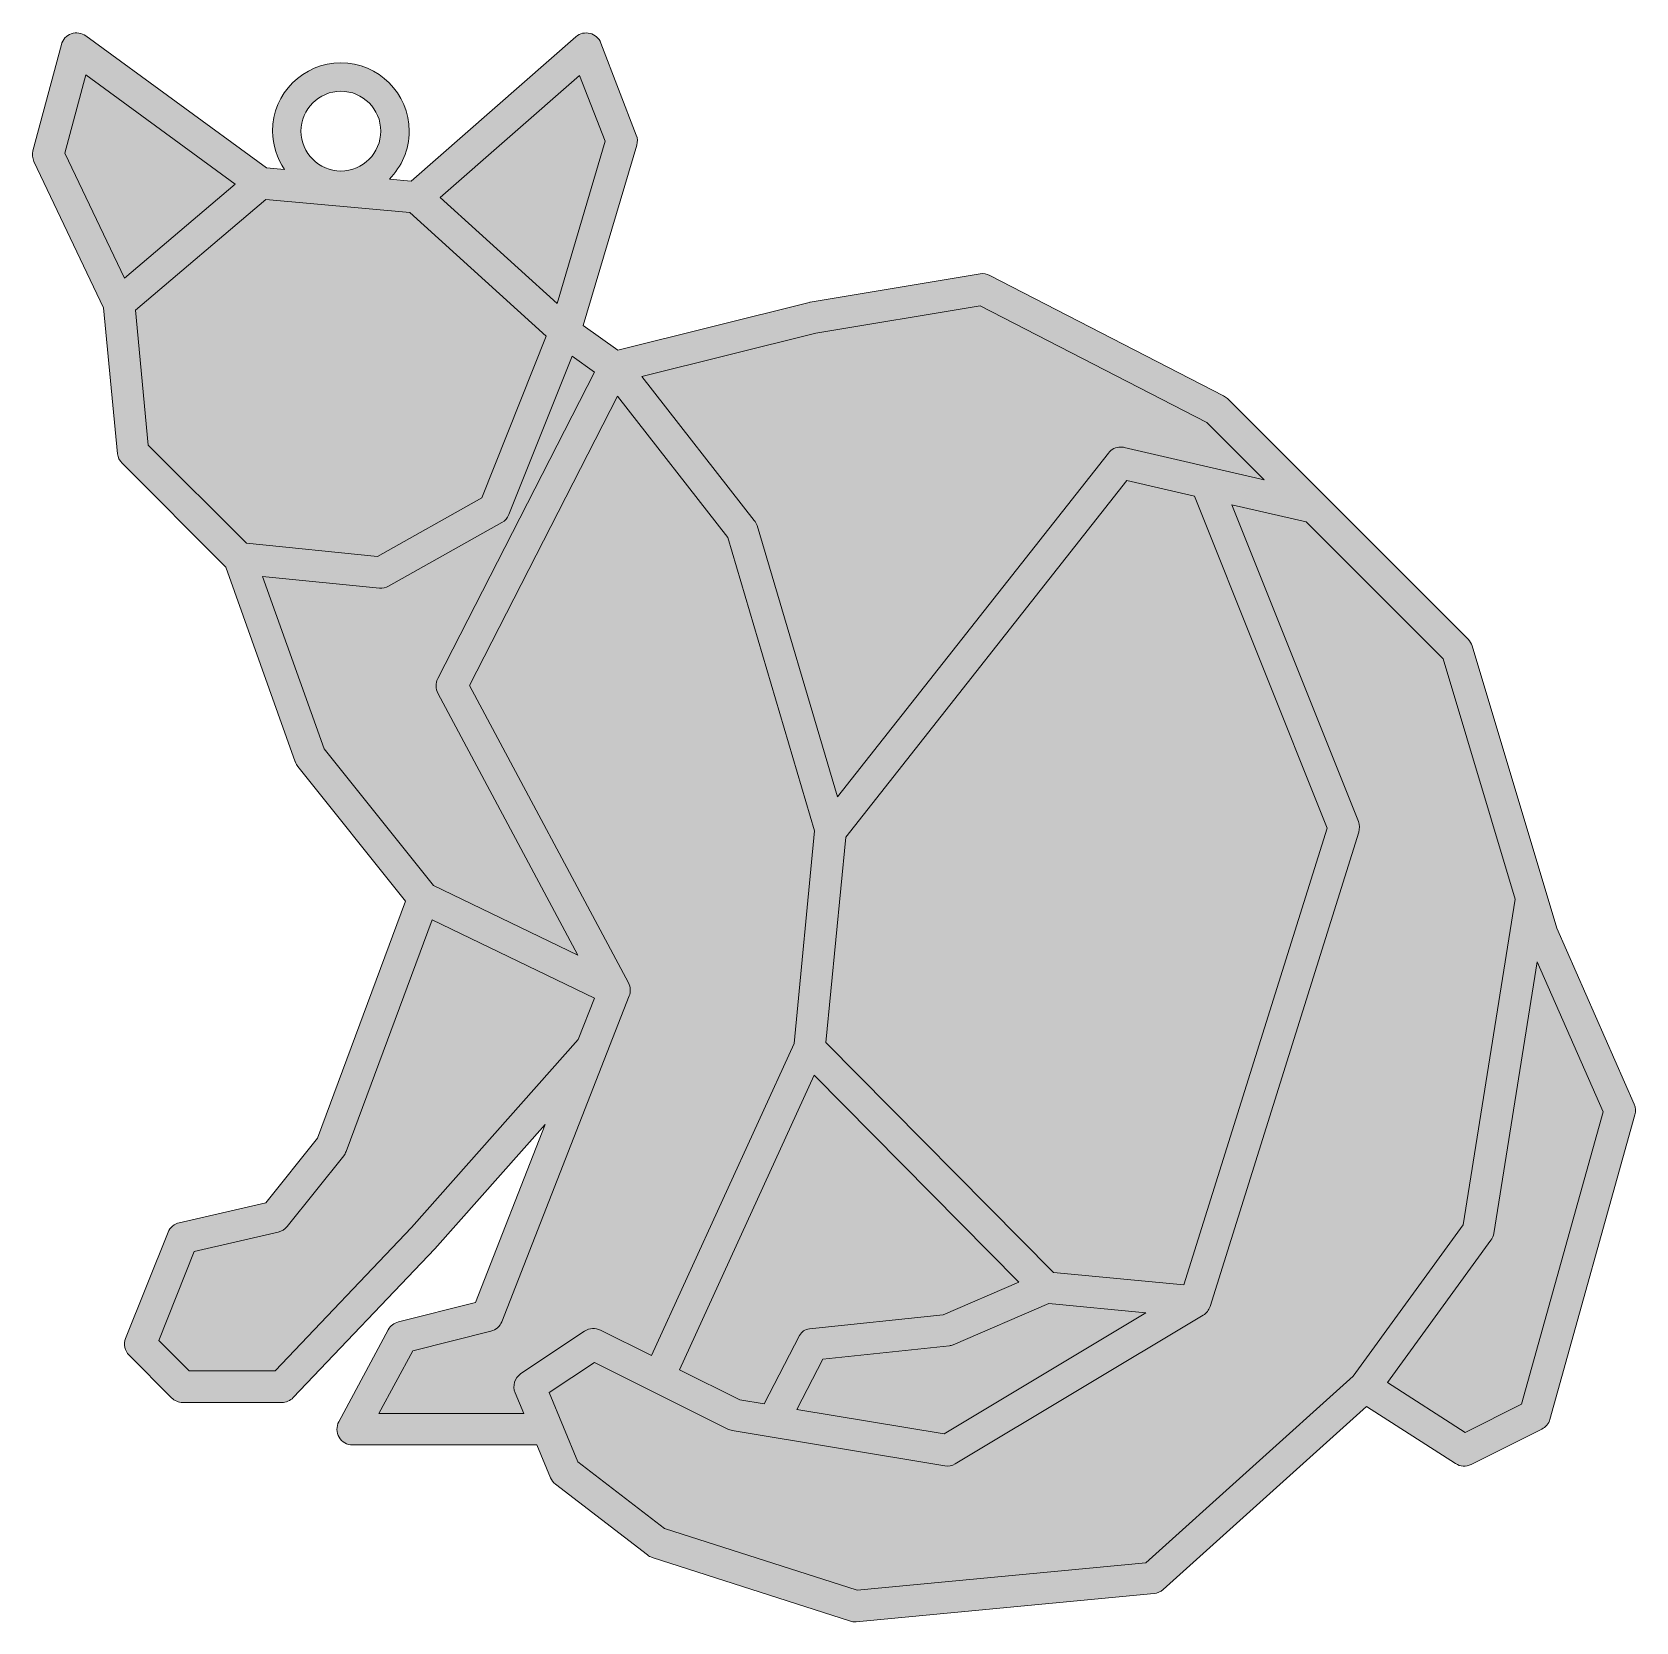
# Model space of a CAD drawing. Extents: x 5 to 4381, y -984 to -15.
# Drawn here: x 388.1 to 627.9, y -616.3 to -378.7 of the extents above; entities that cross this region are included whole.
import ezdxf

# ---------------------------------------------------------------- set-up
doc = ezdxf.new("R2010")
doc.units = 0
doc.header["$MEASUREMENT"] = 0
doc.layers.add('Layer 1', color=7, linetype='Continuous')

# ---------------------------------------------------------------- blocks, each defined once
blk = doc.blocks.new('block 2')
at = {"layer": 'Layer 1', "true_color": 0xad6c5e}
h = blk.add_hatch(color=35, dxfattribs=at)
h.dxf.hatch_style = 2
edge = h.paths.add_edge_path()
edge.add_spline(control_points=[(398.81, -419.91), (398.81, -419.91), (400.88, -441.72), (400.88, -441.72), (400.94, -442.26), (401.18, -442.78), (401.57, -443.16), (401.57, -443.16), (417.06, -458.66), (417.06, -458.66), (417.06, -458.66), (427.46, -487.79), (427.46, -487.79), (427.47, -487.79), (427.47, -487.8), (427.47, -487.81), (427.56, -488.04), (427.68, -488.27), (427.84, -488.46), (427.84, -488.46), (443.94, -508.59), (443.94, -508.59), (443.94, -508.59), (430.78, -544.02), (430.78, -544.02), (430.78, -544.02), (423.06, -553.67), (423.06, -553.67), (423.06, -553.67), (410.1, -556.66), (410.1, -556.66), (409.36, -556.83), (408.74, -557.36), (408.45, -558.07), (408.45, -558.07), (402.1, -573.95), (402.1, -573.95), (401.75, -574.82), (401.95, -575.81), (402.62, -576.48), (402.62, -576.48), (408.97, -582.83), (408.97, -582.83), (409.41, -583.28), (410, -583.52), (410.63, -583.52), (410.63, -583.52), (425.45, -583.52), (425.45, -583.52), (426.08, -583.52), (426.7, -583.26), (427.14, -582.8), (427.14, -582.8), (448.31, -560.57), (448.31, -560.57), (448.31, -560.57), (464.8, -541.98), (464.8, -541.98), (464.8, -541.98), (454.39, -568.6), (454.39, -568.6), (454.39, -568.6), (442.86, -571.48), (442.86, -571.48), (442.22, -571.65), (441.68, -572.07), (441.36, -572.65), (441.36, -572.65), (433.96, -586.41), (433.96, -586.41), (433.57, -587.13), (433.59, -588.02), (434.01, -588.73), (434.43, -589.43), (435.2, -589.87), (436.03, -589.87), (436.03, -589.87), (463.56, -589.87), (463.56, -589.87), (463.56, -589.87), (465.6, -594.77), (465.6, -594.77), (465.76, -595.14), (466.01, -595.48), (466.33, -595.73), (466.33, -595.73), (480.1, -606.32), (480.1, -606.32), (480.3, -606.47), (480.53, -606.6), (480.79, -606.68), (480.79, -606.68), (510.44, -616.21), (510.44, -616.21), (510.69, -616.29), (510.92, -616.33), (511.16, -616.33), (511.2, -616.33), (511.28, -616.32), (511.32, -616.32), (511.32, -616.32), (555.82, -612.08), (555.82, -612.08), (556.32, -612.04), (556.8, -611.83), (557.17, -611.49), (557.17, -611.49), (587.58, -584.12), (587.58, -584.12), (587.58, -584.12), (600.89, -592.67), (600.89, -592.67), (601.58, -593.12), (602.47, -593.17), (603.21, -592.8), (603.21, -592.8), (613.79, -587.51), (613.79, -587.51), (614.38, -587.21), (614.82, -586.68), (615, -586.05), (615, -586.05), (627.7, -540.54), (627.7, -540.54), (627.85, -540.02), (627.81, -539.45), (627.59, -538.95), (627.59, -538.95), (616.01, -512.64), (616.01, -512.64), (616.01, -512.64), (603.35, -470.45), (603.35, -470.45), (603.24, -470.08), (603.04, -469.74), (602.76, -469.46), (602.76, -469.46), (566.79, -433.48), (566.79, -433.48), (566.61, -433.31), (566.42, -433.17), (566.2, -433.06), (566.2, -433.06), (531.28, -415.07), (531.28, -415.07), (530.83, -414.83), (530.33, -414.76), (529.83, -414.84), (529.83, -414.84), (504.42, -419.07), (504.42, -419.07), (504.38, -419.08), (504.31, -419.09), (504.27, -419.1), (504.27, -419.1), (475.66, -426.25), (475.66, -426.25), (475.66, -426.25), (470.5, -422.57), (470.5, -422.57), (470.5, -422.57), (478.49, -395.6), (478.49, -395.6), (478.64, -395.12), (478.62, -394.58), (478.43, -394.1), (478.43, -394.1), (473.14, -380.34), (473.14, -380.34), (472.87, -379.62), (472.26, -379.08), (471.51, -378.9), (470.77, -378.71), (469.98, -378.9), (469.41, -379.4), (469.41, -379.4), (444.76, -400.97), (444.76, -400.97), (444.76, -400.97), (441.53, -400.67), (441.53, -400.67), (443.35, -398.83), (444.48, -396.3), (444.48, -393.51), (444.48, -387.88), (439.9, -383.3), (434.27, -383.3), (428.64, -383.3), (424.06, -387.88), (424.06, -393.51), (424.06, -395.63), (424.72, -397.61), (425.84, -399.25), (425.84, -399.25), (423.13, -399), (423.13, -399), (423.13, -399), (396.15, -379.28), (396.15, -379.28), (395.52, -378.82), (394.71, -378.7), (393.98, -378.96), (393.24, -379.22), (392.69, -379.82), (392.49, -380.58), (392.49, -380.58), (388.25, -396.45), (388.25, -396.45), (388.11, -396.99), (388.17, -397.55), (388.4, -398.05), (388.4, -398.05), (398.81, -419.91), (398.81, -419.91)], knot_values=[0, 0, 0, 0, 1, 1, 1, 2, 2, 2, 3, 3, 3, 4, 4, 4, 5, 5, 5, 6, 6, 6, 7, 7, 7, 8, 8, 8, 9, 9, 9, 10, 10, 10, 11, 11, 11, 12, 12, 12, 13, 13, 13, 14, 14, 14, 15, 15, 15, 16, 16, 16, 17, 17, 17, 18, 18, 18, 19, 19, 19, 20, 20, 20, 21, 21, 21, 22, 22, 22, 23, 23, 23, 24, 24, 24, 25, 25, 25, 26, 26, 26, 27, 27, 27, 28, 28, 28, 29, 29, 29, 30, 30, 30, 31, 31, 31, 32, 32, 32, 33, 33, 33, 34, 34, 34, 35, 35, 35, 36, 36, 36, 37, 37, 37, 38, 38, 38, 39, 39, 39, 40, 40, 40, 41, 41, 41, 42, 42, 42, 43, 43, 43, 44, 44, 44, 45, 45, 45, 46, 46, 46, 47, 47, 47, 48, 48, 48, 49, 49, 49, 50, 50, 50, 51, 51, 51, 52, 52, 52, 53, 53, 53, 54, 54, 54, 55, 55, 55, 56, 56, 56, 57, 57, 57, 58, 58, 58, 59, 59, 59, 60, 60, 60, 61, 61, 61, 62, 62, 62, 63, 63, 63, 64, 64, 64, 65, 65, 65, 66, 66, 66, 67, 67, 67, 68, 68, 68, 69, 69, 69, 70, 70, 70, 71, 71, 71, 71], degree=3, periodic=1)
edge = h.paths.add_edge_path()
edge.add_spline(control_points=[(434.27, -387.54), (437.56, -387.54), (440.24, -390.22), (440.24, -393.51), (440.24, -396.8), (437.56, -399.47), (434.27, -399.47), (430.98, -399.47), (428.31, -396.8), (428.31, -393.51), (428.31, -390.22), (430.98, -387.54), (434.27, -387.54)], knot_values=[0, 0, 0, 0, 1, 1, 1, 2, 2, 2, 3, 3, 3, 4, 4, 4, 4], degree=3, periodic=1)
at = {"layer": 'Layer 1', "lineweight": 0}
for points, knots in [([(398.81, -419.91), (398.81, -419.91), (400.88, -441.72), (400.88, -441.72), (400.94, -442.26), (401.18, -442.78), (401.57, -443.16), (401.57, -443.16), (417.06, -458.66), (417.06, -458.66), (417.06, -458.66), (427.46, -487.79), (427.46, -487.79), (427.47, -487.79), (427.47, -487.8), (427.47, -487.81), (427.56, -488.04), (427.68, -488.27), (427.84, -488.46), (427.84, -488.46), (443.94, -508.59), (443.94, -508.59), (443.94, -508.59), (430.78, -544.02), (430.78, -544.02), (430.78, -544.02), (423.06, -553.67), (423.06, -553.67), (423.06, -553.67), (410.1, -556.66), (410.1, -556.66), (409.36, -556.83), (408.74, -557.36), (408.45, -558.07), (408.45, -558.07), (402.1, -573.95), (402.1, -573.95), (401.75, -574.82), (401.95, -575.81), (402.62, -576.48), (402.62, -576.48), (408.97, -582.83), (408.97, -582.83), (409.41, -583.28), (410, -583.52), (410.63, -583.52), (410.63, -583.52), (425.45, -583.52), (425.45, -583.52), (426.08, -583.52), (426.7, -583.26), (427.14, -582.8), (427.14, -582.8), (448.31, -560.57), (448.31, -560.57), (448.31, -560.57), (464.8, -541.98), (464.8, -541.98), (464.8, -541.98), (454.39, -568.6), (454.39, -568.6), (454.39, -568.6), (442.86, -571.48), (442.86, -571.48), (442.22, -571.65), (441.68, -572.07), (441.36, -572.65), (441.36, -572.65), (433.96, -586.41), (433.96, -586.41), (433.57, -587.13), (433.59, -588.02), (434.01, -588.73), (434.43, -589.43), (435.2, -589.87), (436.03, -589.87), (436.03, -589.87), (463.56, -589.87), (463.56, -589.87), (463.56, -589.87), (465.6, -594.77), (465.6, -594.77), (465.76, -595.14), (466.01, -595.48), (466.33, -595.73), (466.33, -595.73), (480.1, -606.32), (480.1, -606.32), (480.3, -606.47), (480.53, -606.6), (480.79, -606.68), (480.79, -606.68), (510.44, -616.21), (510.44, -616.21), (510.69, -616.29), (510.92, -616.33), (511.16, -616.33), (511.2, -616.33), (511.28, -616.32), (511.32, -616.32), (511.32, -616.32), (555.82, -612.08), (555.82, -612.08), (556.32, -612.04), (556.8, -611.83), (557.17, -611.49), (557.17, -611.49), (587.58, -584.12), (587.58, -584.12), (587.58, -584.12), (600.89, -592.67), (600.89, -592.67), (601.58, -593.12), (602.47, -593.17), (603.21, -592.8), (603.21, -592.8), (613.79, -587.51), (613.79, -587.51), (614.38, -587.21), (614.82, -586.68), (615, -586.05), (615, -586.05), (627.7, -540.54), (627.7, -540.54), (627.85, -540.02), (627.81, -539.45), (627.59, -538.95), (627.59, -538.95), (616.01, -512.64), (616.01, -512.64), (616.01, -512.64), (603.35, -470.45), (603.35, -470.45), (603.24, -470.08), (603.04, -469.74), (602.76, -469.46), (602.76, -469.46), (566.79, -433.48), (566.79, -433.48), (566.61, -433.31), (566.42, -433.17), (566.2, -433.06), (566.2, -433.06), (531.28, -415.07), (531.28, -415.07), (530.83, -414.83), (530.33, -414.76), (529.83, -414.84), (529.83, -414.84), (504.42, -419.07), (504.42, -419.07), (504.38, -419.08), (504.31, -419.09), (504.27, -419.1), (504.27, -419.1), (475.66, -426.25), (475.66, -426.25), (475.66, -426.25), (470.5, -422.57), (470.5, -422.57), (470.5, -422.57), (478.49, -395.6), (478.49, -395.6), (478.64, -395.12), (478.62, -394.58), (478.43, -394.1), (478.43, -394.1), (473.14, -380.34), (473.14, -380.34), (472.87, -379.62), (472.26, -379.08), (471.51, -378.9), (470.77, -378.71), (469.98, -378.9), (469.41, -379.4), (469.41, -379.4), (444.76, -400.97), (444.76, -400.97), (444.76, -400.97), (441.53, -400.67), (441.53, -400.67), (443.35, -398.83), (444.48, -396.3), (444.48, -393.51), (444.48, -387.88), (439.9, -383.3), (434.27, -383.3), (428.64, -383.3), (424.06, -387.88), (424.06, -393.51), (424.06, -395.63), (424.72, -397.61), (425.84, -399.25), (425.84, -399.25), (423.13, -399), (423.13, -399), (423.13, -399), (396.15, -379.28), (396.15, -379.28), (395.52, -378.82), (394.71, -378.7), (393.98, -378.96), (393.24, -379.22), (392.69, -379.82), (392.49, -380.58), (392.49, -380.58), (388.25, -396.45), (388.25, -396.45), (388.11, -396.99), (388.17, -397.55), (388.4, -398.05), (388.4, -398.05), (398.81, -419.91), (398.81, -419.91)], [0, 0, 0, 0, 1, 1, 1, 2, 2, 2, 3, 3, 3, 4, 4, 4, 5, 5, 5, 6, 6, 6, 7, 7, 7, 8, 8, 8, 9, 9, 9, 10, 10, 10, 11, 11, 11, 12, 12, 12, 13, 13, 13, 14, 14, 14, 15, 15, 15, 16, 16, 16, 17, 17, 17, 18, 18, 18, 19, 19, 19, 20, 20, 20, 21, 21, 21, 22, 22, 22, 23, 23, 23, 24, 24, 24, 25, 25, 25, 26, 26, 26, 27, 27, 27, 28, 28, 28, 29, 29, 29, 30, 30, 30, 31, 31, 31, 32, 32, 32, 33, 33, 33, 34, 34, 34, 35, 35, 35, 36, 36, 36, 37, 37, 37, 38, 38, 38, 39, 39, 39, 40, 40, 40, 41, 41, 41, 42, 42, 42, 43, 43, 43, 44, 44, 44, 45, 45, 45, 46, 46, 46, 47, 47, 47, 48, 48, 48, 49, 49, 49, 50, 50, 50, 51, 51, 51, 52, 52, 52, 53, 53, 53, 54, 54, 54, 55, 55, 55, 56, 56, 56, 57, 57, 57, 58, 58, 58, 59, 59, 59, 60, 60, 60, 61, 61, 61, 62, 62, 62, 63, 63, 63, 64, 64, 64, 65, 65, 65, 66, 66, 66, 67, 67, 67, 68, 68, 68, 69, 69, 69, 70, 70, 70, 71, 71, 71, 71]), ([(434.27, -387.54), (437.56, -387.54), (440.24, -390.22), (440.24, -393.51), (440.24, -396.8), (437.56, -399.47), (434.27, -399.47), (430.98, -399.47), (428.31, -396.8), (428.31, -393.51), (428.31, -390.22), (430.98, -387.54), (434.27, -387.54)], [0, 0, 0, 0, 1, 1, 1, 2, 2, 2, 3, 3, 3, 4, 4, 4, 4])]:
    blk.add_open_spline(points, degree=3, knots=knots, dxfattribs=at)
blk = doc.blocks.new('block 3')
at = {"layer": 'Layer 1', "true_color": 0xd0d1d3}
h = blk.add_hatch(color=254, dxfattribs=at)
h.dxf.hatch_style = 2
edge = h.paths.add_edge_path()
edge.add_spline(control_points=[(398.81, -419.91), (398.81, -419.91), (400.88, -441.72), (400.88, -441.72), (400.94, -442.26), (401.18, -442.78), (401.57, -443.16), (401.57, -443.16), (417.06, -458.66), (417.06, -458.66), (417.06, -458.66), (427.46, -487.79), (427.46, -487.79), (427.47, -487.79), (427.47, -487.8), (427.47, -487.81), (427.56, -488.04), (427.68, -488.27), (427.84, -488.46), (427.84, -488.46), (443.94, -508.59), (443.94, -508.59), (443.94, -508.59), (430.78, -544.02), (430.78, -544.02), (430.78, -544.02), (423.06, -553.67), (423.06, -553.67), (423.06, -553.67), (410.1, -556.66), (410.1, -556.66), (409.36, -556.83), (408.74, -557.36), (408.45, -558.07), (408.45, -558.07), (402.1, -573.95), (402.1, -573.95), (401.75, -574.82), (401.95, -575.81), (402.62, -576.48), (402.62, -576.48), (408.97, -582.83), (408.97, -582.83), (409.41, -583.28), (410, -583.52), (410.63, -583.52), (410.63, -583.52), (425.45, -583.52), (425.45, -583.52), (426.08, -583.52), (426.7, -583.26), (427.14, -582.8), (427.14, -582.8), (448.31, -560.57), (448.31, -560.57), (448.31, -560.57), (464.8, -541.98), (464.8, -541.98), (464.8, -541.98), (454.39, -568.6), (454.39, -568.6), (454.39, -568.6), (442.86, -571.48), (442.86, -571.48), (442.22, -571.65), (441.68, -572.07), (441.36, -572.65), (441.36, -572.65), (433.96, -586.41), (433.96, -586.41), (433.57, -587.13), (433.59, -588.02), (434.01, -588.73), (434.43, -589.43), (435.2, -589.87), (436.03, -589.87), (436.03, -589.87), (463.56, -589.87), (463.56, -589.87), (463.56, -589.87), (465.6, -594.77), (465.6, -594.77), (465.76, -595.14), (466.01, -595.48), (466.33, -595.73), (466.33, -595.73), (480.1, -606.32), (480.1, -606.32), (480.3, -606.47), (480.53, -606.6), (480.79, -606.68), (480.79, -606.68), (510.44, -616.21), (510.44, -616.21), (510.69, -616.29), (510.92, -616.33), (511.16, -616.33), (511.2, -616.33), (511.28, -616.32), (511.32, -616.32), (511.32, -616.32), (555.82, -612.08), (555.82, -612.08), (556.32, -612.04), (556.8, -611.83), (557.17, -611.49), (557.17, -611.49), (587.58, -584.12), (587.58, -584.12), (587.58, -584.12), (600.89, -592.67), (600.89, -592.67), (601.58, -593.12), (602.47, -593.17), (603.21, -592.8), (603.21, -592.8), (613.79, -587.51), (613.79, -587.51), (614.38, -587.21), (614.82, -586.68), (615, -586.05), (615, -586.05), (627.7, -540.54), (627.7, -540.54), (627.85, -540.02), (627.81, -539.45), (627.59, -538.95), (627.59, -538.95), (616.01, -512.64), (616.01, -512.64), (616.01, -512.64), (603.35, -470.45), (603.35, -470.45), (603.24, -470.08), (603.04, -469.74), (602.76, -469.46), (602.76, -469.46), (566.79, -433.48), (566.79, -433.48), (566.61, -433.31), (566.42, -433.17), (566.2, -433.06), (566.2, -433.06), (531.28, -415.07), (531.28, -415.07), (530.83, -414.83), (530.33, -414.76), (529.83, -414.84), (529.83, -414.84), (504.42, -419.07), (504.42, -419.07), (504.38, -419.08), (504.31, -419.09), (504.27, -419.1), (504.27, -419.1), (475.66, -426.25), (475.66, -426.25), (475.66, -426.25), (470.5, -422.57), (470.5, -422.57), (470.5, -422.57), (478.49, -395.6), (478.49, -395.6), (478.64, -395.12), (478.62, -394.58), (478.43, -394.1), (478.43, -394.1), (473.14, -380.34), (473.14, -380.34), (472.87, -379.62), (472.26, -379.08), (471.51, -378.9), (470.77, -378.71), (469.98, -378.9), (469.41, -379.4), (469.41, -379.4), (444.76, -400.97), (444.76, -400.97), (444.76, -400.97), (441.53, -400.67), (441.53, -400.67), (443.35, -398.83), (444.48, -396.3), (444.48, -393.51), (444.48, -387.88), (439.9, -383.3), (434.27, -383.3), (428.64, -383.3), (424.06, -387.88), (424.06, -393.51), (424.06, -395.63), (424.72, -397.61), (425.84, -399.25), (425.84, -399.25), (423.13, -399), (423.13, -399), (423.13, -399), (396.15, -379.28), (396.15, -379.28), (395.52, -378.82), (394.71, -378.7), (393.98, -378.96), (393.24, -379.22), (392.69, -379.82), (392.49, -380.58), (392.49, -380.58), (388.25, -396.45), (388.25, -396.45), (388.11, -396.99), (388.17, -397.55), (388.4, -398.05), (388.4, -398.05), (398.81, -419.91), (398.81, -419.91)], knot_values=[0, 0, 0, 0, 1, 1, 1, 2, 2, 2, 3, 3, 3, 4, 4, 4, 5, 5, 5, 6, 6, 6, 7, 7, 7, 8, 8, 8, 9, 9, 9, 10, 10, 10, 11, 11, 11, 12, 12, 12, 13, 13, 13, 14, 14, 14, 15, 15, 15, 16, 16, 16, 17, 17, 17, 18, 18, 18, 19, 19, 19, 20, 20, 20, 21, 21, 21, 22, 22, 22, 23, 23, 23, 24, 24, 24, 25, 25, 25, 26, 26, 26, 27, 27, 27, 28, 28, 28, 29, 29, 29, 30, 30, 30, 31, 31, 31, 32, 32, 32, 33, 33, 33, 34, 34, 34, 35, 35, 35, 36, 36, 36, 37, 37, 37, 38, 38, 38, 39, 39, 39, 40, 40, 40, 41, 41, 41, 42, 42, 42, 43, 43, 43, 44, 44, 44, 45, 45, 45, 46, 46, 46, 47, 47, 47, 48, 48, 48, 49, 49, 49, 50, 50, 50, 51, 51, 51, 52, 52, 52, 53, 53, 53, 54, 54, 54, 55, 55, 55, 56, 56, 56, 57, 57, 57, 58, 58, 58, 59, 59, 59, 60, 60, 60, 61, 61, 61, 62, 62, 62, 63, 63, 63, 64, 64, 64, 65, 65, 65, 66, 66, 66, 67, 67, 67, 68, 68, 68, 69, 69, 69, 70, 70, 70, 71, 71, 71, 71], degree=3, periodic=1)
edge = h.paths.add_edge_path()
edge.add_spline(control_points=[(434.27, -387.54), (437.56, -387.54), (440.24, -390.22), (440.24, -393.51), (440.24, -396.8), (437.56, -399.47), (434.27, -399.47), (430.98, -399.47), (428.31, -396.8), (428.31, -393.51), (428.31, -390.22), (430.98, -387.54), (434.27, -387.54)], knot_values=[0, 0, 0, 0, 1, 1, 1, 2, 2, 2, 3, 3, 3, 4, 4, 4, 4], degree=3, periodic=1)
edge = h.paths.add_edge_path()
edge.add_spline(control_points=[(444.85, -557.39), (444.85, -557.39), (424.44, -578.82), (424.44, -578.82), (424.44, -578.82), (411.6, -578.82), (411.6, -578.82), (411.6, -578.82), (407.04, -574.26), (407.04, -574.26), (407.04, -574.26), (412.36, -560.97), (412.36, -560.97), (412.36, -560.97), (424.92, -558.07), (424.92, -558.07), (425.43, -557.95), (425.9, -557.65), (426.23, -557.24), (426.23, -557.24), (434.69, -546.66), (434.69, -546.66), (434.85, -546.46), (434.97, -546.24), (435.06, -546.01), (435.06, -546.01), (447.91, -511.4), (447.91, -511.4), (447.91, -511.4), (472.2, -523.09), (472.2, -523.09), (472.2, -523.09), (469.76, -529.3), (469.76, -529.3), (469.76, -529.3), (444.85, -557.39), (444.85, -557.39)], knot_values=[0, 0, 0, 0, 1, 1, 1, 2, 2, 2, 3, 3, 3, 4, 4, 4, 5, 5, 5, 6, 6, 6, 7, 7, 7, 8, 8, 8, 9, 9, 9, 10, 10, 10, 11, 11, 11, 12, 12, 12, 12], degree=3, periodic=1)
edge = h.paths.add_edge_path()
edge.add_spline(control_points=[(622.95, -540.08), (622.95, -540.08), (610.76, -583.77), (610.76, -583.77), (610.76, -583.77), (602.31, -588), (602.31, -588), (602.31, -588), (590.71, -580.54), (590.71, -580.54), (590.71, -580.54), (606.18, -559.28), (606.18, -559.28), (606.4, -558.98), (606.54, -558.62), (606.6, -558.25), (606.6, -558.25), (613.08, -517.65), (613.08, -517.65), (613.08, -517.65), (622.95, -540.08), (622.95, -540.08)], knot_values=[0, 0, 0, 0, 1, 1, 1, 2, 2, 2, 3, 3, 3, 4, 4, 4, 5, 5, 5, 6, 6, 6, 7, 7, 7, 7], degree=3, periodic=1)
edge = h.paths.add_edge_path()
edge.add_spline(control_points=[(599.02, -472.37), (599.02, -472.37), (609.81, -508.32), (609.81, -508.32), (609.81, -508.32), (602.04, -556.97), (602.04, -556.97), (602.04, -556.97), (585.59, -579.59), (585.59, -579.59), (585.59, -579.59), (554.6, -607.48), (554.6, -607.48), (554.6, -607.48), (511.42, -611.59), (511.42, -611.59), (511.42, -611.59), (482.64, -602.34), (482.64, -602.34), (482.64, -602.34), (469.7, -592.39), (469.7, -592.39), (469.7, -592.39), (465.4, -582.05), (465.4, -582.05), (465.4, -582.05), (472.17, -577.54), (472.17, -577.54), (472.17, -577.54), (492.12, -587.51), (492.12, -587.51), (492.32, -587.61), (492.53, -587.68), (492.75, -587.72), (492.75, -587.72), (524.53, -593.02), (524.53, -593.02), (525.08, -593.11), (525.64, -593), (526.11, -592.72), (526.11, -592.72), (563.16, -570.49), (563.16, -570.49), (563.66, -570.19), (564.02, -569.72), (564.19, -569.17), (564.19, -569.17), (586.41, -498.28), (586.41, -498.28), (586.57, -497.77), (586.55, -497.21), (586.36, -496.71), (586.36, -496.71), (567.44, -449.34), (567.44, -449.34), (567.44, -449.34), (578.58, -451.92), (578.58, -451.92), (578.58, -451.92), (599.02, -472.37), (599.02, -472.37)], knot_values=[0, 0, 0, 0, 1, 1, 1, 2, 2, 2, 3, 3, 3, 4, 4, 4, 5, 5, 5, 6, 6, 6, 7, 7, 7, 8, 8, 8, 9, 9, 9, 10, 10, 10, 11, 11, 11, 12, 12, 12, 13, 13, 13, 14, 14, 14, 15, 15, 15, 16, 16, 16, 17, 17, 17, 18, 18, 18, 19, 19, 19, 20, 20, 20, 20], degree=3, periodic=1)
h.paths.add_polyline_path([(540.8, -564.1), (506.76, -529.71), (509.73, -499.02), (551.76, -445.71), (561.86, -448.05), (581.68, -497.67), (560.28, -565.95)])
edge = h.paths.add_edge_path()
edge.add_spline(control_points=[(554.61, -570.14), (554.61, -570.14), (524.45, -588.23), (524.45, -588.23), (524.45, -588.23), (502.41, -584.56), (502.41, -584.56), (502.41, -584.56), (506.31, -577.03), (506.31, -577.03), (506.31, -577.03), (525.23, -575.04), (525.23, -575.04), (525.42, -575.02), (525.6, -574.97), (525.78, -574.89), (525.78, -574.89), (540.1, -568.75), (540.1, -568.75), (540.1, -568.75), (554.61, -570.14), (554.61, -570.14)], knot_values=[0, 0, 0, 0, 1, 1, 1, 2, 2, 2, 3, 3, 3, 4, 4, 4, 5, 5, 5, 6, 6, 6, 7, 7, 7, 7], degree=3, periodic=1)
edge = h.paths.add_edge_path()
edge.add_spline(control_points=[(535.63, -565.56), (535.63, -565.56), (524.31, -570.41), (524.31, -570.41), (524.31, -570.41), (504.32, -572.51), (504.32, -572.51), (503.68, -572.58), (503.13, -572.96), (502.83, -573.52), (502.83, -573.52), (497.53, -583.75), (497.53, -583.75), (497.53, -583.75), (493.9, -583.14), (493.9, -583.14), (493.9, -583.14), (484.89, -578.64), (484.89, -578.64), (484.89, -578.64), (505.01, -534.62), (505.01, -534.62), (505.01, -534.62), (535.63, -565.56), (535.63, -565.56)], knot_values=[0, 0, 0, 0, 1, 1, 1, 2, 2, 2, 3, 3, 3, 4, 4, 4, 5, 5, 5, 6, 6, 6, 7, 7, 7, 8, 8, 8, 8], degree=3, periodic=1)
edge = h.paths.add_edge_path()
edge.add_spline(control_points=[(505.29, -423.69), (505.29, -423.69), (529.82, -419.6), (529.82, -419.6), (529.82, -419.6), (563.72, -437.07), (563.72, -437.07), (563.72, -437.07), (572.29, -445.64), (572.29, -445.64), (572.29, -445.64), (551.37, -440.79), (551.37, -440.79), (551.19, -440.75), (551.02, -440.73), (550.84, -440.73), (550.13, -440.73), (549.44, -441.06), (548.99, -441.63), (548.99, -441.63), (508.49, -493), (508.49, -493), (508.49, -493), (496.48, -452.47), (496.48, -452.47), (496.39, -452.17), (496.26, -451.91), (496.07, -451.68), (496.07, -451.68), (479.26, -430.2), (479.26, -430.2), (479.26, -430.2), (505.29, -423.69), (505.29, -423.69)], knot_values=[0, 0, 0, 0, 1, 1, 1, 2, 2, 2, 3, 3, 3, 4, 4, 4, 5, 5, 5, 6, 6, 6, 7, 7, 7, 8, 8, 8, 9, 9, 9, 10, 10, 10, 11, 11, 11, 11], degree=3, periodic=1)
edge = h.paths.add_edge_path()
edge.add_spline(control_points=[(492.1, -454.23), (492.1, -454.23), (505.09, -498.1), (505.09, -498.1), (505.09, -498.1), (502.02, -529.85), (502.02, -529.85), (502.02, -529.85), (480.68, -576.53), (480.68, -576.53), (480.68, -576.53), (473.06, -572.72), (473.06, -572.72), (472.3, -572.35), (471.41, -572.4), (470.71, -572.86), (470.71, -572.86), (461.18, -579.22), (461.18, -579.22), (460.25, -579.84), (459.88, -581.04), (460.31, -582.08), (460.31, -582.08), (461.6, -585.17), (461.6, -585.17), (461.6, -585.17), (439.96, -585.17), (439.96, -585.17), (439.96, -585.17), (445.01, -575.79), (445.01, -575.79), (445.01, -575.79), (456.7, -572.87), (456.7, -572.87), (457.44, -572.69), (458.05, -572.15), (458.32, -571.45), (458.32, -571.45), (477.37, -522.77), (477.37, -522.77), (477.62, -522.14), (477.58, -521.42), (477.25, -520.81), (477.25, -520.81), (453.49, -476.39), (453.49, -476.39), (453.49, -476.39), (475.6, -433.14), (475.6, -433.14), (475.6, -433.14), (492.1, -454.23), (492.1, -454.23)], knot_values=[0, 0, 0, 0, 1, 1, 1, 2, 2, 2, 3, 3, 3, 4, 4, 4, 5, 5, 5, 6, 6, 6, 7, 7, 7, 8, 8, 8, 9, 9, 9, 10, 10, 10, 11, 11, 11, 12, 12, 12, 13, 13, 13, 14, 14, 14, 15, 15, 15, 16, 16, 16, 17, 17, 17, 17], degree=3, periodic=1)
edge = h.paths.add_edge_path()
edge.add_spline(control_points=[(472.16, -429.53), (472.16, -429.53), (448.75, -475.34), (448.75, -475.34), (448.4, -476.03), (448.41, -476.85), (448.77, -477.53), (448.77, -477.53), (469.71, -516.67), (469.71, -516.67), (469.71, -516.67), (448.11, -506.27), (448.11, -506.27), (448.11, -506.27), (431.76, -485.83), (431.76, -485.83), (431.76, -485.83), (422.56, -460.08), (422.56, -460.08), (422.56, -460.08), (440.03, -461.82), (440.03, -461.82), (440.49, -461.87), (441, -461.76), (441.41, -461.53), (441.41, -461.53), (458.34, -452.01), (458.34, -452.01), (458.81, -451.75), (459.18, -451.33), (459.37, -450.83), (459.37, -450.83), (468.84, -427.16), (468.84, -427.16), (468.84, -427.16), (472.16, -429.53), (472.16, -429.53)], knot_values=[0, 0, 0, 0, 1, 1, 1, 2, 2, 2, 3, 3, 3, 4, 4, 4, 5, 5, 5, 6, 6, 6, 7, 7, 7, 8, 8, 8, 9, 9, 9, 10, 10, 10, 11, 11, 11, 12, 12, 12, 12], degree=3, periodic=1)
h.paths.add_polyline_path([(469.96, -385.17), (473.76, -395.03), (466.58, -419.26), (449.09, -403.43)])
h.paths.add_polyline_path([(444.56, -405.67), (464.98, -424.15), (455.32, -448.32), (439.75, -457.07), (420.17, -455.11), (405.48, -440.43), (403.56, -420.27), (423.04, -403.71)])
h.paths.add_polyline_path([(396.15, -385.1), (418.48, -401.42), (401.92, -415.5), (393.02, -396.82)])
at = {"layer": 'Layer 1', "lineweight": 0}
for points in [[(396.15, -385.1), (418.48, -401.42), (401.92, -415.5), (393.02, -396.82), (396.15, -385.1)], [(469.96, -385.17), (473.76, -395.03), (466.58, -419.26), (449.09, -403.43), (469.96, -385.17)], [(444.56, -405.67), (464.98, -424.15), (455.32, -448.32), (439.75, -457.07), (420.17, -455.11), (405.48, -440.43), (403.56, -420.27), (423.04, -403.71), (444.56, -405.67)], [(540.8, -564.1), (506.76, -529.71), (509.73, -499.02), (551.76, -445.71), (561.86, -448.05), (581.68, -497.67), (560.28, -565.95), (540.8, -564.1)]]:
    blk.add_lwpolyline(points, dxfattribs=at)
for points, knots in [([(398.81, -419.91), (398.81, -419.91), (400.88, -441.72), (400.88, -441.72), (400.94, -442.26), (401.18, -442.78), (401.57, -443.16), (401.57, -443.16), (417.06, -458.66), (417.06, -458.66), (417.06, -458.66), (427.46, -487.79), (427.46, -487.79), (427.47, -487.79), (427.47, -487.8), (427.47, -487.81), (427.56, -488.04), (427.68, -488.27), (427.84, -488.46), (427.84, -488.46), (443.94, -508.59), (443.94, -508.59), (443.94, -508.59), (430.78, -544.02), (430.78, -544.02), (430.78, -544.02), (423.06, -553.67), (423.06, -553.67), (423.06, -553.67), (410.1, -556.66), (410.1, -556.66), (409.36, -556.83), (408.74, -557.36), (408.45, -558.07), (408.45, -558.07), (402.1, -573.95), (402.1, -573.95), (401.75, -574.82), (401.95, -575.81), (402.62, -576.48), (402.62, -576.48), (408.97, -582.83), (408.97, -582.83), (409.41, -583.28), (410, -583.52), (410.63, -583.52), (410.63, -583.52), (425.45, -583.52), (425.45, -583.52), (426.08, -583.52), (426.7, -583.26), (427.14, -582.8), (427.14, -582.8), (448.31, -560.57), (448.31, -560.57), (448.31, -560.57), (464.8, -541.98), (464.8, -541.98), (464.8, -541.98), (454.39, -568.6), (454.39, -568.6), (454.39, -568.6), (442.86, -571.48), (442.86, -571.48), (442.22, -571.65), (441.68, -572.07), (441.36, -572.65), (441.36, -572.65), (433.96, -586.41), (433.96, -586.41), (433.57, -587.13), (433.59, -588.02), (434.01, -588.73), (434.43, -589.43), (435.2, -589.87), (436.03, -589.87), (436.03, -589.87), (463.56, -589.87), (463.56, -589.87), (463.56, -589.87), (465.6, -594.77), (465.6, -594.77), (465.76, -595.14), (466.01, -595.48), (466.33, -595.73), (466.33, -595.73), (480.1, -606.32), (480.1, -606.32), (480.3, -606.47), (480.53, -606.6), (480.79, -606.68), (480.79, -606.68), (510.44, -616.21), (510.44, -616.21), (510.69, -616.29), (510.92, -616.33), (511.16, -616.33), (511.2, -616.33), (511.28, -616.32), (511.32, -616.32), (511.32, -616.32), (555.82, -612.08), (555.82, -612.08), (556.32, -612.04), (556.8, -611.83), (557.17, -611.49), (557.17, -611.49), (587.58, -584.12), (587.58, -584.12), (587.58, -584.12), (600.89, -592.67), (600.89, -592.67), (601.58, -593.12), (602.47, -593.17), (603.21, -592.8), (603.21, -592.8), (613.79, -587.51), (613.79, -587.51), (614.38, -587.21), (614.82, -586.68), (615, -586.05), (615, -586.05), (627.7, -540.54), (627.7, -540.54), (627.85, -540.02), (627.81, -539.45), (627.59, -538.95), (627.59, -538.95), (616.01, -512.64), (616.01, -512.64), (616.01, -512.64), (603.35, -470.45), (603.35, -470.45), (603.24, -470.08), (603.04, -469.74), (602.76, -469.46), (602.76, -469.46), (566.79, -433.48), (566.79, -433.48), (566.61, -433.31), (566.42, -433.17), (566.2, -433.06), (566.2, -433.06), (531.28, -415.07), (531.28, -415.07), (530.83, -414.83), (530.33, -414.76), (529.83, -414.84), (529.83, -414.84), (504.42, -419.07), (504.42, -419.07), (504.38, -419.08), (504.31, -419.09), (504.27, -419.1), (504.27, -419.1), (475.66, -426.25), (475.66, -426.25), (475.66, -426.25), (470.5, -422.57), (470.5, -422.57), (470.5, -422.57), (478.49, -395.6), (478.49, -395.6), (478.64, -395.12), (478.62, -394.58), (478.43, -394.1), (478.43, -394.1), (473.14, -380.34), (473.14, -380.34), (472.87, -379.62), (472.26, -379.08), (471.51, -378.9), (470.77, -378.71), (469.98, -378.9), (469.41, -379.4), (469.41, -379.4), (444.76, -400.97), (444.76, -400.97), (444.76, -400.97), (441.53, -400.67), (441.53, -400.67), (443.35, -398.83), (444.48, -396.3), (444.48, -393.51), (444.48, -387.88), (439.9, -383.3), (434.27, -383.3), (428.64, -383.3), (424.06, -387.88), (424.06, -393.51), (424.06, -395.63), (424.72, -397.61), (425.84, -399.25), (425.84, -399.25), (423.13, -399), (423.13, -399), (423.13, -399), (396.15, -379.28), (396.15, -379.28), (395.52, -378.82), (394.71, -378.7), (393.98, -378.96), (393.24, -379.22), (392.69, -379.82), (392.49, -380.58), (392.49, -380.58), (388.25, -396.45), (388.25, -396.45), (388.11, -396.99), (388.17, -397.55), (388.4, -398.05), (388.4, -398.05), (398.81, -419.91), (398.81, -419.91)], [0, 0, 0, 0, 1, 1, 1, 2, 2, 2, 3, 3, 3, 4, 4, 4, 5, 5, 5, 6, 6, 6, 7, 7, 7, 8, 8, 8, 9, 9, 9, 10, 10, 10, 11, 11, 11, 12, 12, 12, 13, 13, 13, 14, 14, 14, 15, 15, 15, 16, 16, 16, 17, 17, 17, 18, 18, 18, 19, 19, 19, 20, 20, 20, 21, 21, 21, 22, 22, 22, 23, 23, 23, 24, 24, 24, 25, 25, 25, 26, 26, 26, 27, 27, 27, 28, 28, 28, 29, 29, 29, 30, 30, 30, 31, 31, 31, 32, 32, 32, 33, 33, 33, 34, 34, 34, 35, 35, 35, 36, 36, 36, 37, 37, 37, 38, 38, 38, 39, 39, 39, 40, 40, 40, 41, 41, 41, 42, 42, 42, 43, 43, 43, 44, 44, 44, 45, 45, 45, 46, 46, 46, 47, 47, 47, 48, 48, 48, 49, 49, 49, 50, 50, 50, 51, 51, 51, 52, 52, 52, 53, 53, 53, 54, 54, 54, 55, 55, 55, 56, 56, 56, 57, 57, 57, 58, 58, 58, 59, 59, 59, 60, 60, 60, 61, 61, 61, 62, 62, 62, 63, 63, 63, 64, 64, 64, 65, 65, 65, 66, 66, 66, 67, 67, 67, 68, 68, 68, 69, 69, 69, 70, 70, 70, 71, 71, 71, 71]), ([(434.27, -387.54), (437.56, -387.54), (440.24, -390.22), (440.24, -393.51), (440.24, -396.8), (437.56, -399.47), (434.27, -399.47), (430.98, -399.47), (428.31, -396.8), (428.31, -393.51), (428.31, -390.22), (430.98, -387.54), (434.27, -387.54)], [0, 0, 0, 0, 1, 1, 1, 2, 2, 2, 3, 3, 3, 4, 4, 4, 4]), ([(505.29, -423.69), (505.29, -423.69), (529.82, -419.6), (529.82, -419.6), (529.82, -419.6), (563.72, -437.07), (563.72, -437.07), (563.72, -437.07), (572.29, -445.64), (572.29, -445.64), (572.29, -445.64), (551.37, -440.79), (551.37, -440.79), (551.19, -440.75), (551.02, -440.73), (550.84, -440.73), (550.13, -440.73), (549.44, -441.06), (548.99, -441.63), (548.99, -441.63), (508.49, -493), (508.49, -493), (508.49, -493), (496.48, -452.47), (496.48, -452.47), (496.39, -452.17), (496.26, -451.91), (496.07, -451.68), (496.07, -451.68), (479.26, -430.2), (479.26, -430.2), (479.26, -430.2), (505.29, -423.69), (505.29, -423.69)], [0, 0, 0, 0, 1, 1, 1, 2, 2, 2, 3, 3, 3, 4, 4, 4, 5, 5, 5, 6, 6, 6, 7, 7, 7, 8, 8, 8, 9, 9, 9, 10, 10, 10, 11, 11, 11, 11]), ([(472.16, -429.53), (472.16, -429.53), (448.75, -475.34), (448.75, -475.34), (448.4, -476.03), (448.41, -476.85), (448.77, -477.53), (448.77, -477.53), (469.71, -516.67), (469.71, -516.67), (469.71, -516.67), (448.11, -506.27), (448.11, -506.27), (448.11, -506.27), (431.76, -485.83), (431.76, -485.83), (431.76, -485.83), (422.56, -460.08), (422.56, -460.08), (422.56, -460.08), (440.03, -461.82), (440.03, -461.82), (440.49, -461.87), (441, -461.76), (441.41, -461.53), (441.41, -461.53), (458.34, -452.01), (458.34, -452.01), (458.81, -451.75), (459.18, -451.33), (459.37, -450.83), (459.37, -450.83), (468.84, -427.16), (468.84, -427.16), (468.84, -427.16), (472.16, -429.53), (472.16, -429.53)], [0, 0, 0, 0, 1, 1, 1, 2, 2, 2, 3, 3, 3, 4, 4, 4, 5, 5, 5, 6, 6, 6, 7, 7, 7, 8, 8, 8, 9, 9, 9, 10, 10, 10, 11, 11, 11, 12, 12, 12, 12]), ([(492.1, -454.23), (492.1, -454.23), (505.09, -498.1), (505.09, -498.1), (505.09, -498.1), (502.02, -529.85), (502.02, -529.85), (502.02, -529.85), (480.68, -576.53), (480.68, -576.53), (480.68, -576.53), (473.06, -572.72), (473.06, -572.72), (472.3, -572.35), (471.41, -572.4), (470.71, -572.86), (470.71, -572.86), (461.18, -579.22), (461.18, -579.22), (460.25, -579.84), (459.88, -581.04), (460.31, -582.08), (460.31, -582.08), (461.6, -585.17), (461.6, -585.17), (461.6, -585.17), (439.96, -585.17), (439.96, -585.17), (439.96, -585.17), (445.01, -575.79), (445.01, -575.79), (445.01, -575.79), (456.7, -572.87), (456.7, -572.87), (457.44, -572.69), (458.05, -572.15), (458.32, -571.45), (458.32, -571.45), (477.37, -522.77), (477.37, -522.77), (477.62, -522.14), (477.58, -521.42), (477.25, -520.81), (477.25, -520.81), (453.49, -476.39), (453.49, -476.39), (453.49, -476.39), (475.6, -433.14), (475.6, -433.14), (475.6, -433.14), (492.1, -454.23), (492.1, -454.23)], [0, 0, 0, 0, 1, 1, 1, 2, 2, 2, 3, 3, 3, 4, 4, 4, 5, 5, 5, 6, 6, 6, 7, 7, 7, 8, 8, 8, 9, 9, 9, 10, 10, 10, 11, 11, 11, 12, 12, 12, 13, 13, 13, 14, 14, 14, 15, 15, 15, 16, 16, 16, 17, 17, 17, 17]), ([(599.02, -472.37), (599.02, -472.37), (609.81, -508.32), (609.81, -508.32), (609.81, -508.32), (602.04, -556.97), (602.04, -556.97), (602.04, -556.97), (585.59, -579.59), (585.59, -579.59), (585.59, -579.59), (554.6, -607.48), (554.6, -607.48), (554.6, -607.48), (511.42, -611.59), (511.42, -611.59), (511.42, -611.59), (482.64, -602.34), (482.64, -602.34), (482.64, -602.34), (469.7, -592.39), (469.7, -592.39), (469.7, -592.39), (465.4, -582.05), (465.4, -582.05), (465.4, -582.05), (472.17, -577.54), (472.17, -577.54), (472.17, -577.54), (492.12, -587.51), (492.12, -587.51), (492.32, -587.61), (492.53, -587.68), (492.75, -587.72), (492.75, -587.72), (524.53, -593.02), (524.53, -593.02), (525.08, -593.11), (525.64, -593), (526.11, -592.72), (526.11, -592.72), (563.16, -570.49), (563.16, -570.49), (563.66, -570.19), (564.02, -569.72), (564.19, -569.17), (564.19, -569.17), (586.41, -498.28), (586.41, -498.28), (586.57, -497.77), (586.55, -497.21), (586.36, -496.71), (586.36, -496.71), (567.44, -449.34), (567.44, -449.34), (567.44, -449.34), (578.58, -451.92), (578.58, -451.92), (578.58, -451.92), (599.02, -472.37), (599.02, -472.37)], [0, 0, 0, 0, 1, 1, 1, 2, 2, 2, 3, 3, 3, 4, 4, 4, 5, 5, 5, 6, 6, 6, 7, 7, 7, 8, 8, 8, 9, 9, 9, 10, 10, 10, 11, 11, 11, 12, 12, 12, 13, 13, 13, 14, 14, 14, 15, 15, 15, 16, 16, 16, 17, 17, 17, 18, 18, 18, 19, 19, 19, 20, 20, 20, 20]), ([(444.85, -557.39), (444.85, -557.39), (424.44, -578.82), (424.44, -578.82), (424.44, -578.82), (411.6, -578.82), (411.6, -578.82), (411.6, -578.82), (407.04, -574.26), (407.04, -574.26), (407.04, -574.26), (412.36, -560.97), (412.36, -560.97), (412.36, -560.97), (424.92, -558.07), (424.92, -558.07), (425.43, -557.95), (425.9, -557.65), (426.23, -557.24), (426.23, -557.24), (434.69, -546.66), (434.69, -546.66), (434.85, -546.46), (434.97, -546.24), (435.06, -546.01), (435.06, -546.01), (447.91, -511.4), (447.91, -511.4), (447.91, -511.4), (472.2, -523.09), (472.2, -523.09), (472.2, -523.09), (469.76, -529.3), (469.76, -529.3), (469.76, -529.3), (444.85, -557.39), (444.85, -557.39)], [0, 0, 0, 0, 1, 1, 1, 2, 2, 2, 3, 3, 3, 4, 4, 4, 5, 5, 5, 6, 6, 6, 7, 7, 7, 8, 8, 8, 9, 9, 9, 10, 10, 10, 11, 11, 11, 12, 12, 12, 12]), ([(622.95, -540.08), (622.95, -540.08), (610.76, -583.77), (610.76, -583.77), (610.76, -583.77), (602.31, -588), (602.31, -588), (602.31, -588), (590.71, -580.54), (590.71, -580.54), (590.71, -580.54), (606.18, -559.28), (606.18, -559.28), (606.4, -558.98), (606.54, -558.62), (606.6, -558.25), (606.6, -558.25), (613.08, -517.65), (613.08, -517.65), (613.08, -517.65), (622.95, -540.08), (622.95, -540.08)], [0, 0, 0, 0, 1, 1, 1, 2, 2, 2, 3, 3, 3, 4, 4, 4, 5, 5, 5, 6, 6, 6, 7, 7, 7, 7]), ([(535.63, -565.56), (535.63, -565.56), (524.31, -570.41), (524.31, -570.41), (524.31, -570.41), (504.32, -572.51), (504.32, -572.51), (503.68, -572.58), (503.13, -572.96), (502.83, -573.52), (502.83, -573.52), (497.53, -583.75), (497.53, -583.75), (497.53, -583.75), (493.9, -583.14), (493.9, -583.14), (493.9, -583.14), (484.89, -578.64), (484.89, -578.64), (484.89, -578.64), (505.01, -534.62), (505.01, -534.62), (505.01, -534.62), (535.63, -565.56), (535.63, -565.56)], [0, 0, 0, 0, 1, 1, 1, 2, 2, 2, 3, 3, 3, 4, 4, 4, 5, 5, 5, 6, 6, 6, 7, 7, 7, 8, 8, 8, 8]), ([(554.61, -570.14), (554.61, -570.14), (524.45, -588.23), (524.45, -588.23), (524.45, -588.23), (502.41, -584.56), (502.41, -584.56), (502.41, -584.56), (506.31, -577.03), (506.31, -577.03), (506.31, -577.03), (525.23, -575.04), (525.23, -575.04), (525.42, -575.02), (525.6, -574.97), (525.78, -574.89), (525.78, -574.89), (540.1, -568.75), (540.1, -568.75), (540.1, -568.75), (554.61, -570.14), (554.61, -570.14)], [0, 0, 0, 0, 1, 1, 1, 2, 2, 2, 3, 3, 3, 4, 4, 4, 5, 5, 5, 6, 6, 6, 7, 7, 7, 7])]:
    blk.add_open_spline(points, degree=3, knots=knots, dxfattribs=at)

msp = doc.modelspace()

# ---------------------------------------------------------------- block references
at = {"layer": 'Layer 1'}
for name in ['block 2', 'block 3']:
    msp.add_blockref(name, (0, 0), dxfattribs=at)

doc.saveas('drawing.dxf')
